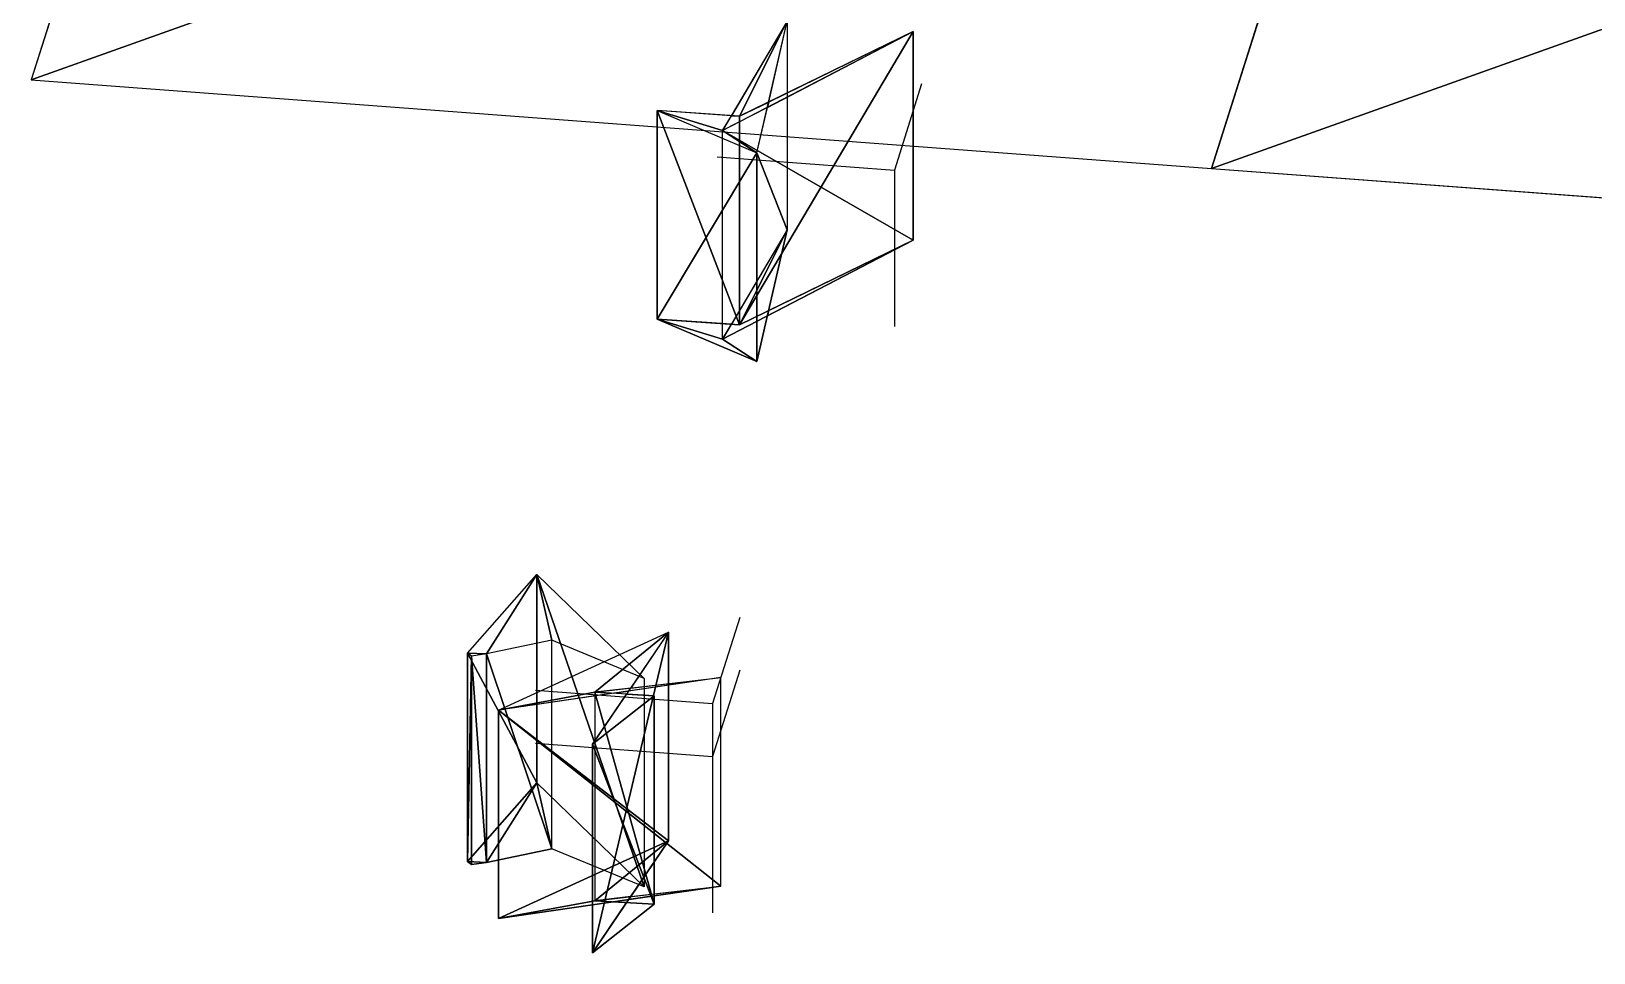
# Model space of a CAD drawing. Header units: metres. Extents: x -114 to 114, y -128 to 56.
# Drawn here: x -114.1 to 16.8, y -113.8 to -36.6 of the extents above; entities that cross this region are included whole.
import ezdxf

# ---------------------------------------------------------------- set-up
doc = ezdxf.new("R2010")
doc.units = ezdxf.units.M

msp = doc.modelspace()

# ---------------------------------------------------------------- linework, layer by layer
for p, q in [((-98.83214, 7.418091, -249.6301), (-114.07057, -40.693504, -335.9612)), ((-7.6293945e-06, 3.8146973e-06, -262.94107), (-15.238441, -48.11159, -349.2722)), ((-15.238441, -48.11159, -349.2722), (-7.6293945e-06, 3.8146973e-06, -262.94107)), ((-50.76242, -35.784622, -148.3747), (-56.175232, -44.94822, -164.81778)), ((-50.76242, -35.784622, -148.3747), (-56.175232, -44.94822, -164.81778)), ((-50.76242, -35.784622, -148.3747), (-56.175232, -44.94822, -164.81778)), ((-53.301117, -46.818024, -168.17297), (-50.76242, -35.784622, -148.3747)), ((-53.301117, -46.818024, -168.17297), (-50.76242, -35.784622, -148.3747)), ((-53.301117, -46.818024, -168.17297), (-50.76242, -35.784622, -148.3747)), ((-53.301117, -46.818024, -168.17297), (-50.76242, -35.784622, -148.3747)), ((-53.301117, -46.818024, -168.17297), (-50.76242, -35.784622, -148.3747)), ((-53.301117, -46.818024, -168.17297), (-50.76242, -35.784622, -148.3747)), ((-50.76242, -35.784622, -148.3747), (-50.76242, -53.254883, -138.63867)), ((-50.76242, -35.784622, -148.3747), (-50.76242, -53.254883, -138.63867)), ((-50.76242, -35.784622, -148.3747), (-50.76242, -53.254883, -138.63867)), ((-56.175232, -44.94822, -164.81778), (-40.209885, -36.65319, -149.93326)), ((-56.175232, -44.94822, -164.81778), (-40.209885, -36.65319, -149.93326)), ((-56.175232, -44.94822, -164.81778), (-40.209885, -36.65319, -149.93326)), ((-56.175232, -44.94822, -164.81778), (-40.209885, -36.65319, -149.93326)), ((-56.175232, -44.94822, -164.81778), (-40.209885, -36.65319, -149.93326)), ((-56.175232, -44.94822, -164.81778), (-40.209885, -36.65319, -149.93326)), ((-40.209885, -36.65319, -149.93326), (-54.757843, -43.742424, -162.65414)), ((-40.209885, -36.65319, -149.93326), (-54.757843, -43.742424, -162.65414)), ((-40.209885, -36.65319, -149.93326), (-54.757843, -43.742424, -162.65414)), ((-40.209885, -36.65319, -149.93326), (-54.757843, -43.742424, -162.65414)), ((-40.209885, -36.65319, -149.93326), (-54.757843, -43.742424, -162.65414)), ((-40.209885, -36.65319, -149.93326), (-54.757843, -43.742424, -162.65414)), ((-40.209885, -36.65319, -149.93326), (-40.209885, -54.12345, -140.19724)), ((-40.209885, -54.12345, -140.19724), (-40.209885, -36.65319, -149.93326)), ((-40.209885, -36.65319, -149.93326), (-40.209885, -54.12345, -140.19724)), ((-40.209885, -54.12345, -140.19724), (-40.209885, -36.65319, -149.93326)), ((-40.209885, -36.65319, -149.93326), (-40.209885, -54.12345, -140.19724)), ((-40.209885, -54.12345, -140.19724), (-40.209885, -36.65319, -149.93326)), ((-114.07057, -40.693504, -335.9612), (-15.238441, -48.11159, -349.2722)), ((-39.511093, -41.03969, -157.80435), (-41.79686, -48.25643, -170.75403)), ((-54.757843, -43.742424, -162.65414), (-61.649933, -43.273407, -161.81253)), ((-61.649933, -43.273407, -161.81253), (-53.301117, -46.818024, -168.17297)), ((-54.757843, -43.742424, -162.65414), (-61.649933, -43.273407, -161.81253)), ((-61.649933, -43.273407, -161.81253), (-61.649933, -60.743668, -152.0765)), ((-61.649933, -43.273407, -161.81253), (-53.301117, -46.818024, -168.17297)), ((-61.649933, -60.743668, -152.0765), (-61.649933, -43.273407, -161.81253)), ((-54.757843, -43.742424, -162.65414), (-61.649933, -43.273407, -161.81253)), ((-61.649933, -43.273407, -161.81253), (-53.301117, -46.818024, -168.17297)), ((-54.757843, -43.742424, -162.65414), (-61.649933, -43.273407, -161.81253)), ((-61.649933, -43.273407, -161.81253), (-61.649933, -60.743668, -152.0765)), ((-61.649933, -43.273407, -161.81253), (-53.301117, -46.818024, -168.17297)), ((-61.649933, -60.743668, -152.0765), (-61.649933, -43.273407, -161.81253)), ((-54.757843, -43.742424, -162.65414), (-61.649933, -43.273407, -161.81253)), ((-61.649933, -43.273407, -161.81253), (-53.301117, -46.818024, -168.17297)), ((-54.757843, -43.742424, -162.65414), (-61.649933, -43.273407, -161.81253)), ((-61.649933, -43.273407, -161.81253), (-61.649933, -60.743668, -152.0765)), ((-61.649933, -43.273407, -161.81253), (-53.301117, -46.818024, -168.17297)), ((-61.649933, -60.743668, -152.0765), (-61.649933, -43.273407, -161.81253)), ((-54.757843, -43.742424, -162.65414), (-54.757843, -61.212685, -152.91812)), ((-54.757843, -61.212685, -152.91812), (-54.757843, -43.742424, -162.65414)), ((-54.757843, -43.742424, -162.65414), (-54.757843, -61.212685, -152.91812)), ((-54.757843, -61.212685, -152.91812), (-54.757843, -43.742424, -162.65414)), ((-54.757843, -43.742424, -162.65414), (-54.757843, -61.212685, -152.91812)), ((-54.757843, -61.212685, -152.91812), (-54.757843, -43.742424, -162.65414)), ((-56.175232, -62.41848, -155.08176), (-56.175232, -44.94822, -164.81778)), ((-56.175232, -62.41848, -155.08176), (-56.175232, -44.94822, -164.81778)), ((-56.175232, -62.41848, -155.08176), (-56.175232, -44.94822, -164.81778)), ((-53.301117, -46.818024, -168.17297), (-53.301117, -64.288284, -158.43695)), ((-53.301117, -64.288284, -158.43695), (-53.301117, -46.818024, -168.17297)), ((-53.301117, -46.818024, -168.17297), (-53.301117, -64.288284, -158.43695)), ((-53.301117, -64.288284, -158.43695), (-53.301117, -46.818024, -168.17297)), ((-53.301117, -46.818024, -168.17297), (-53.301117, -64.288284, -158.43695)), ((-53.301117, -64.288284, -158.43695), (-53.301117, -46.818024, -168.17297)), ((-56.621674, -47.143715, -168.75739), (-41.79686, -48.25643, -170.75403)), ((-41.79686, -48.25643, -170.75403), (-41.79686, -61.359123, -163.45203)), ((-15.238441, -48.11159, -349.2722), (83.59369, -55.52968, -362.58316)), ((-50.76242, -53.254883, -138.63867), (-56.175232, -62.41848, -155.08176)), ((-50.76242, -53.254883, -138.63867), (-56.175232, -62.41848, -155.08176)), ((-50.76242, -53.254883, -138.63867), (-56.175232, -62.41848, -155.08176)), ((-50.76242, -53.254883, -138.63867), (-53.301117, -64.288284, -158.43695)), ((-53.301117, -64.288284, -158.43695), (-50.76242, -53.254883, -138.63867)), ((-50.76242, -53.254883, -138.63867), (-53.301117, -64.288284, -158.43695)), ((-53.301117, -64.288284, -158.43695), (-50.76242, -53.254883, -138.63867)), ((-50.76242, -53.254883, -138.63867), (-53.301117, -64.288284, -158.43695)), ((-53.301117, -64.288284, -158.43695), (-50.76242, -53.254883, -138.63867)), ((-40.209885, -54.12345, -140.19724), (-56.175232, -62.41848, -155.08176)), ((-56.175232, -62.41848, -155.08176), (-40.209885, -54.12345, -140.19724)), ((-40.209885, -54.12345, -140.19724), (-56.175232, -62.41848, -155.08176)), ((-56.175232, -62.41848, -155.08176), (-40.209885, -54.12345, -140.19724)), ((-40.209885, -54.12345, -140.19724), (-56.175232, -62.41848, -155.08176)), ((-56.175232, -62.41848, -155.08176), (-40.209885, -54.12345, -140.19724)), ((-54.757843, -61.212685, -152.91812), (-40.209885, -54.12345, -140.19724)), ((-40.209885, -54.12345, -140.19724), (-54.757843, -61.212685, -152.91812)), ((-54.757843, -61.212685, -152.91812), (-40.209885, -54.12345, -140.19724)), ((-40.209885, -54.12345, -140.19724), (-54.757843, -61.212685, -152.91812)), ((-54.757843, -61.212685, -152.91812), (-40.209885, -54.12345, -140.19724)), ((-40.209885, -54.12345, -140.19724), (-54.757843, -61.212685, -152.91812)), ((-61.649933, -60.743668, -152.0765), (-54.757843, -61.212685, -152.91812)), ((-53.301117, -64.288284, -158.43695), (-61.649933, -60.743668, -152.0765)), ((-54.757843, -61.212685, -152.91812), (-61.649933, -60.743668, -152.0765)), ((-61.649933, -60.743668, -152.0765), (-53.301117, -64.288284, -158.43695)), ((-61.649933, -60.743668, -152.0765), (-54.757843, -61.212685, -152.91812)), ((-53.301117, -64.288284, -158.43695), (-61.649933, -60.743668, -152.0765)), ((-54.757843, -61.212685, -152.91812), (-61.649933, -60.743668, -152.0765)), ((-61.649933, -60.743668, -152.0765), (-53.301117, -64.288284, -158.43695)), ((-61.649933, -60.743668, -152.0765), (-54.757843, -61.212685, -152.91812)), ((-53.301117, -64.288284, -158.43695), (-61.649933, -60.743668, -152.0765)), ((-54.757843, -61.212685, -152.91812), (-61.649933, -60.743668, -152.0765)), ((-61.649933, -60.743668, -152.0765), (-53.301117, -64.288284, -158.43695)), ((-77.55325, -88.71559, -251.39064), (-71.72911, -82.12315, -239.56122)), ((-77.55325, -88.71559, -251.39064), (-71.72911, -82.12315, -239.56122)), ((-77.55325, -88.71559, -251.39064), (-71.72911, -82.12315, -239.56122)), ((-77.55325, -88.71559, -251.39064), (-71.72911, -82.12315, -239.56122)), ((-77.55325, -88.71559, -251.39064), (-71.72911, -82.12315, -239.56122)), ((-77.55325, -88.71559, -251.39064), (-71.72911, -82.12315, -239.56122)), ((-71.72911, -82.12315, -239.56122), (-62.73732, -90.83453, -255.19286)), ((-71.72911, -82.12315, -239.56122), (-71.72911, -99.593414, -229.8252)), ((-71.72911, -82.12315, -239.56122), (-62.73732, -90.83453, -255.19286)), ((-71.72911, -99.593414, -229.8252), (-71.72911, -82.12315, -239.56122)), ((-71.72911, -82.12315, -239.56122), (-62.73732, -90.83453, -255.19286)), ((-71.72911, -82.12315, -239.56122), (-71.72911, -99.593414, -229.8252)), ((-71.72911, -82.12315, -239.56122), (-62.73732, -90.83453, -255.19286)), ((-71.72911, -99.593414, -229.8252), (-71.72911, -82.12315, -239.56122)), ((-71.72911, -82.12315, -239.56122), (-62.73732, -90.83453, -255.19286)), ((-71.72911, -82.12315, -239.56122), (-71.72911, -99.593414, -229.8252)), ((-71.72911, -82.12315, -239.56122), (-62.73732, -90.83453, -255.19286)), ((-71.72911, -99.593414, -229.8252), (-71.72911, -82.12315, -239.56122)), ((-54.749527, -85.73375, -246.04004), (-57.035294, -92.950485, -258.98972)), ((-70.47182, -87.64873, -249.47629), (-75.954865, -88.782684, -251.51105)), ((-70.47182, -87.64873, -249.47629), (-75.954865, -88.782684, -251.51105)), ((-70.47182, -87.64873, -249.47629), (-75.954865, -88.782684, -251.51105)), ((-70.47182, -87.64873, -249.47629), (-75.954865, -88.782684, -251.51105)), ((-70.47182, -87.64873, -249.47629), (-75.954865, -88.782684, -251.51105)), ((-70.47182, -87.64873, -249.47629), (-75.954865, -88.782684, -251.51105)), ((-74.94321, -93.4927, -249.5495), (-60.70636, -86.969284, -237.84393)), ((-74.94321, -93.4927, -249.5495), (-60.70636, -86.969284, -237.84393)), ((-74.94321, -93.4927, -249.5495), (-60.70636, -86.969284, -237.84393)), ((-74.94321, -93.4927, -249.5495), (-60.70636, -86.969284, -237.84393)), ((-74.94321, -93.4927, -249.5495), (-60.70636, -86.969284, -237.84393)), ((-74.94321, -93.4927, -249.5495), (-60.70636, -86.969284, -237.84393)), ((-62.73732, -90.83453, -255.19286), (-70.47182, -87.64873, -249.47629)), ((-70.47182, -105.11899, -239.74026), (-70.47182, -87.64873, -249.47629)), ((-62.73732, -90.83453, -255.19286), (-70.47182, -87.64873, -249.47629)), ((-70.47182, -105.11899, -239.74026), (-70.47182, -87.64873, -249.47629)), ((-62.73732, -90.83453, -255.19286), (-70.47182, -87.64873, -249.47629)), ((-70.47182, -105.11899, -239.74026), (-70.47182, -87.64873, -249.47629)), ((-60.70636, -86.969284, -237.84393), (-67.06741, -96.35592, -254.68724)), ((-60.70636, -86.969284, -237.84393), (-67.06741, -96.35592, -254.68724)), ((-60.70636, -86.969284, -237.84393), (-67.06741, -96.35592, -254.68724)), ((-60.70636, -86.969284, -237.84393), (-67.06741, -96.35592, -254.68724)), ((-60.70636, -86.969284, -237.84393), (-67.06741, -96.35592, -254.68724)), ((-60.70636, -86.969284, -237.84393), (-67.06741, -96.35592, -254.68724)), ((-60.70636, -86.969284, -237.84393), (-60.70636, -104.439545, -228.10791)), ((-60.70636, -104.439545, -228.10791), (-60.70636, -86.969284, -237.84393)), ((-60.70636, -86.969284, -237.84393), (-60.70636, -104.439545, -228.10791)), ((-60.70636, -104.439545, -228.10791), (-60.70636, -86.969284, -237.84393)), ((-60.70636, -86.969284, -237.84393), (-60.70636, -104.439545, -228.10791)), ((-60.70636, -104.439545, -228.10791), (-60.70636, -86.969284, -237.84393)), ((-77.21025, -88.97243, -251.8515), (-77.55325, -88.71559, -251.39064)), ((-77.21025, -88.97243, -251.8515), (-77.55325, -88.71559, -251.39064)), ((-77.55325, -88.71559, -251.39064), (-77.55325, -106.18585, -241.65462)), ((-77.55325, -106.18585, -241.65462), (-77.55325, -88.71559, -251.39064)), ((-77.21025, -88.97243, -251.8515), (-77.55325, -88.71559, -251.39064)), ((-77.21025, -88.97243, -251.8515), (-77.55325, -88.71559, -251.39064)), ((-77.55325, -88.71559, -251.39064), (-77.55325, -106.18585, -241.65462)), ((-77.55325, -106.18585, -241.65462), (-77.55325, -88.71559, -251.39064)), ((-77.21025, -88.97243, -251.8515), (-77.55325, -88.71559, -251.39064)), ((-77.21025, -88.97243, -251.8515), (-77.55325, -88.71559, -251.39064)), ((-77.55325, -88.71559, -251.39064), (-77.55325, -106.18585, -241.65462)), ((-77.55325, -106.18585, -241.65462), (-77.55325, -88.71559, -251.39064)), ((-75.954865, -88.782684, -251.51105), (-77.21025, -88.97243, -251.8515)), ((-75.954865, -88.782684, -251.51105), (-77.21025, -88.97243, -251.8515)), ((-75.954865, -88.782684, -251.51105), (-77.21025, -88.97243, -251.8515)), ((-75.954865, -88.782684, -251.51105), (-77.21025, -88.97243, -251.8515)), ((-75.954865, -88.782684, -251.51105), (-77.21025, -88.97243, -251.8515)), ((-75.954865, -88.782684, -251.51105), (-77.21025, -88.97243, -251.8515)), ((-75.954865, -88.782684, -251.51105), (-75.954865, -106.252945, -241.77502)), ((-75.954865, -106.252945, -241.77502), (-75.954865, -88.782684, -251.51105)), ((-75.954865, -88.782684, -251.51105), (-75.954865, -106.252945, -241.77502)), ((-75.954865, -106.252945, -241.77502), (-75.954865, -88.782684, -251.51105)), ((-75.954865, -88.782684, -251.51105), (-75.954865, -106.252945, -241.77502)), ((-75.954865, -106.252945, -241.77502), (-75.954865, -88.782684, -251.51105)), ((-77.21025, -88.97243, -251.8515), (-77.21025, -106.44269, -242.11548)), ((-77.21025, -106.44269, -242.11548), (-77.21025, -88.97243, -251.8515)), ((-77.21025, -88.97243, -251.8515), (-77.21025, -106.44269, -242.11548)), ((-77.21025, -106.44269, -242.11548), (-77.21025, -88.97243, -251.8515)), ((-77.21025, -88.97243, -251.8515), (-77.21025, -106.44269, -242.11548)), ((-77.21025, -106.44269, -242.11548), (-77.21025, -88.97243, -251.8515)), ((-54.749527, -90.161705, -243.57239), (-57.035294, -97.37844, -256.52203)), ((-56.33339, -90.76996, -244.66383), (-74.94321, -93.4927, -249.5495)), ((-56.33339, -90.76996, -244.66383), (-74.94321, -93.4927, -249.5495)), ((-56.33339, -90.76996, -244.66383), (-74.94321, -93.4927, -249.5495)), ((-56.33339, -90.76996, -244.66383), (-74.94321, -93.4927, -249.5495)), ((-56.33339, -90.76996, -244.66383), (-74.94321, -93.4927, -249.5495)), ((-56.33339, -90.76996, -244.66383), (-74.94321, -93.4927, -249.5495)), ((-66.88939, -91.99744, -246.8664), (-56.33339, -90.76996, -244.66383)), ((-66.88939, -91.99744, -246.8664), (-56.33339, -90.76996, -244.66383)), ((-66.88939, -91.99744, -246.8664), (-56.33339, -90.76996, -244.66383)), ((-62.73732, -90.83453, -255.19286), (-62.73732, -108.304794, -245.45683)), ((-62.73732, -90.83453, -255.19286), (-62.73732, -108.304794, -245.45683)), ((-62.73732, -90.83453, -255.19286), (-62.73732, -108.304794, -245.45683)), ((-56.33339, -108.24022, -234.92781), (-56.33339, -90.76996, -244.66383)), ((-56.33339, -108.24022, -234.92781), (-56.33339, -90.76996, -244.66383)), ((-56.33339, -108.24022, -234.92781), (-56.33339, -90.76996, -244.66383)), ((-71.86011, -91.837776, -256.99307), (-57.035294, -92.950485, -258.98972)), ((-67.06741, -96.35592, -254.68724), (-61.90509, -92.29028, -247.39188)), ((-67.06741, -96.35592, -254.68724), (-61.90509, -92.29028, -247.39188)), ((-67.06741, -96.35592, -254.68724), (-61.90509, -92.29028, -247.39188)), ((-67.06741, -96.35592, -254.68724), (-61.90509, -92.29028, -247.39188)), ((-67.06741, -96.35592, -254.68724), (-61.90509, -92.29028, -247.39188)), ((-67.06741, -96.35592, -254.68724), (-61.90509, -92.29028, -247.39188)), ((-61.90509, -92.29028, -247.39188), (-66.88939, -91.99744, -246.8664)), ((-61.90509, -92.29028, -247.39188), (-66.88939, -91.99744, -246.8664)), ((-66.88939, -91.99744, -246.8664), (-66.88939, -109.4677, -237.13039)), ((-61.90509, -92.29028, -247.39188), (-66.88939, -91.99744, -246.8664)), ((-61.90509, -92.29028, -247.39188), (-66.88939, -91.99744, -246.8664)), ((-66.88939, -91.99744, -246.8664), (-66.88939, -109.4677, -237.13039)), ((-61.90509, -92.29028, -247.39188), (-66.88939, -91.99744, -246.8664)), ((-61.90509, -92.29028, -247.39188), (-66.88939, -91.99744, -246.8664)), ((-66.88939, -91.99744, -246.8664), (-66.88939, -109.4677, -237.13039)), ((-61.90509, -92.29028, -247.39188), (-61.90509, -109.760544, -237.65587)), ((-61.90509, -109.760544, -237.65587), (-61.90509, -92.29028, -247.39188)), ((-61.90509, -92.29028, -247.39188), (-61.90509, -109.760544, -237.65587)), ((-61.90509, -109.760544, -237.65587), (-61.90509, -92.29028, -247.39188)), ((-61.90509, -92.29028, -247.39188), (-61.90509, -109.760544, -237.65587)), ((-61.90509, -109.760544, -237.65587), (-61.90509, -92.29028, -247.39188)), ((-74.94321, -93.4927, -249.5495), (-74.94321, -110.96296, -239.81348)), ((-74.94321, -110.96296, -239.81348), (-74.94321, -93.4927, -249.5495)), ((-74.94321, -93.4927, -249.5495), (-74.94321, -110.96296, -239.81348)), ((-74.94321, -110.96296, -239.81348), (-74.94321, -93.4927, -249.5495)), ((-74.94321, -93.4927, -249.5495), (-74.94321, -110.96296, -239.81348)), ((-74.94321, -110.96296, -239.81348), (-74.94321, -93.4927, -249.5495)), ((-57.035294, -92.950485, -258.98972), (-57.035294, -106.05318, -251.6877)), ((-71.86011, -96.26573, -254.5254), (-57.035294, -97.37844, -256.52203)), ((-67.06741, -96.35592, -254.68724), (-67.06741, -113.82618, -244.95122)), ((-67.06741, -113.82618, -244.95122), (-67.06741, -96.35592, -254.68724)), ((-67.06741, -96.35592, -254.68724), (-67.06741, -113.82618, -244.95122)), ((-67.06741, -113.82618, -244.95122), (-67.06741, -96.35592, -254.68724)), ((-67.06741, -96.35592, -254.68724), (-67.06741, -113.82618, -244.95122)), ((-67.06741, -113.82618, -244.95122), (-67.06741, -96.35592, -254.68724)), ((-57.035294, -97.37844, -256.52203), (-57.035294, -110.48114, -249.22003)), ((-71.72911, -99.593414, -229.8252), (-77.55325, -106.18585, -241.65462)), ((-77.55325, -106.18585, -241.65462), (-71.72911, -99.593414, -229.8252)), ((-71.72911, -99.593414, -229.8252), (-77.55325, -106.18585, -241.65462)), ((-77.55325, -106.18585, -241.65462), (-71.72911, -99.593414, -229.8252)), ((-71.72911, -99.593414, -229.8252), (-77.55325, -106.18585, -241.65462)), ((-77.55325, -106.18585, -241.65462), (-71.72911, -99.593414, -229.8252)), ((-62.73732, -108.304794, -245.45683), (-71.72911, -99.593414, -229.8252)), ((-71.72911, -99.593414, -229.8252), (-62.73732, -108.304794, -245.45683)), ((-62.73732, -108.304794, -245.45683), (-71.72911, -99.593414, -229.8252)), ((-71.72911, -99.593414, -229.8252), (-62.73732, -108.304794, -245.45683)), ((-62.73732, -108.304794, -245.45683), (-71.72911, -99.593414, -229.8252)), ((-71.72911, -99.593414, -229.8252), (-62.73732, -108.304794, -245.45683)), ((-60.70636, -104.439545, -228.10791), (-74.94321, -110.96296, -239.81348)), ((-74.94321, -110.96296, -239.81348), (-60.70636, -104.439545, -228.10791)), ((-60.70636, -104.439545, -228.10791), (-74.94321, -110.96296, -239.81348)), ((-74.94321, -110.96296, -239.81348), (-60.70636, -104.439545, -228.10791)), ((-60.70636, -104.439545, -228.10791), (-74.94321, -110.96296, -239.81348)), ((-74.94321, -110.96296, -239.81348), (-60.70636, -104.439545, -228.10791)), ((-67.06741, -113.82618, -244.95122), (-60.70636, -104.439545, -228.10791)), ((-60.70636, -104.439545, -228.10791), (-67.06741, -113.82618, -244.95122)), ((-67.06741, -113.82618, -244.95122), (-60.70636, -104.439545, -228.10791)), ((-60.70636, -104.439545, -228.10791), (-67.06741, -113.82618, -244.95122)), ((-67.06741, -113.82618, -244.95122), (-60.70636, -104.439545, -228.10791)), ((-60.70636, -104.439545, -228.10791), (-67.06741, -113.82618, -244.95122)), ((-75.954865, -106.252945, -241.77502), (-70.47182, -105.11899, -239.74026)), ((-70.47182, -105.11899, -239.74026), (-75.954865, -106.252945, -241.77502)), ((-75.954865, -106.252945, -241.77502), (-70.47182, -105.11899, -239.74026)), ((-70.47182, -105.11899, -239.74026), (-75.954865, -106.252945, -241.77502)), ((-75.954865, -106.252945, -241.77502), (-70.47182, -105.11899, -239.74026)), ((-70.47182, -105.11899, -239.74026), (-75.954865, -106.252945, -241.77502)), ((-62.73732, -108.304794, -245.45683), (-70.47182, -105.11899, -239.74026)), ((-62.73732, -108.304794, -245.45683), (-70.47182, -105.11899, -239.74026)), ((-62.73732, -108.304794, -245.45683), (-70.47182, -105.11899, -239.74026)), ((-77.55325, -106.18585, -241.65462), (-77.21025, -106.44269, -242.11548)), ((-77.21025, -106.44269, -242.11548), (-77.55325, -106.18585, -241.65462)), ((-77.55325, -106.18585, -241.65462), (-77.21025, -106.44269, -242.11548)), ((-77.21025, -106.44269, -242.11548), (-77.55325, -106.18585, -241.65462)), ((-77.55325, -106.18585, -241.65462), (-77.21025, -106.44269, -242.11548)), ((-77.21025, -106.44269, -242.11548), (-77.55325, -106.18585, -241.65462)), ((-77.21025, -106.44269, -242.11548), (-75.954865, -106.252945, -241.77502)), ((-75.954865, -106.252945, -241.77502), (-77.21025, -106.44269, -242.11548)), ((-77.21025, -106.44269, -242.11548), (-75.954865, -106.252945, -241.77502)), ((-75.954865, -106.252945, -241.77502), (-77.21025, -106.44269, -242.11548)), ((-77.21025, -106.44269, -242.11548), (-75.954865, -106.252945, -241.77502)), ((-75.954865, -106.252945, -241.77502), (-77.21025, -106.44269, -242.11548)), ((-74.94321, -110.96296, -239.81348), (-56.33339, -108.24022, -234.92781)), ((-56.33339, -108.24022, -234.92781), (-74.94321, -110.96296, -239.81348)), ((-74.94321, -110.96296, -239.81348), (-56.33339, -108.24022, -234.92781)), ((-56.33339, -108.24022, -234.92781), (-74.94321, -110.96296, -239.81348)), ((-74.94321, -110.96296, -239.81348), (-56.33339, -108.24022, -234.92781)), ((-56.33339, -108.24022, -234.92781), (-74.94321, -110.96296, -239.81348)), ((-66.88939, -109.4677, -237.13039), (-56.33339, -108.24022, -234.92781)), ((-66.88939, -109.4677, -237.13039), (-56.33339, -108.24022, -234.92781)), ((-66.88939, -109.4677, -237.13039), (-56.33339, -108.24022, -234.92781)), ((-61.90509, -109.760544, -237.65587), (-67.06741, -113.82618, -244.95122)), ((-67.06741, -113.82618, -244.95122), (-61.90509, -109.760544, -237.65587)), ((-61.90509, -109.760544, -237.65587), (-67.06741, -113.82618, -244.95122)), ((-67.06741, -113.82618, -244.95122), (-61.90509, -109.760544, -237.65587)), ((-61.90509, -109.760544, -237.65587), (-67.06741, -113.82618, -244.95122)), ((-67.06741, -113.82618, -244.95122), (-61.90509, -109.760544, -237.65587)), ((-66.88939, -109.4677, -237.13039), (-61.90509, -109.760544, -237.65587)), ((-61.90509, -109.760544, -237.65587), (-66.88939, -109.4677, -237.13039)), ((-66.88939, -109.4677, -237.13039), (-61.90509, -109.760544, -237.65587)), ((-61.90509, -109.760544, -237.65587), (-66.88939, -109.4677, -237.13039)), ((-66.88939, -109.4677, -237.13039), (-61.90509, -109.760544, -237.65587)), ((-61.90509, -109.760544, -237.65587), (-66.88939, -109.4677, -237.13039))]:
    msp.add_line(p, q)
for points in [[(-114.07057, -40.693504, -335.9612), (-7.6293945e-06, 3.8146973e-06, -262.94107), (-98.83214, 7.418091, -249.6301), (-98.83204, 7.418191, -249.62999)], [(-114.07057, -40.693504, -335.9612), (-15.238441, -48.11159, -349.2722), (-7.6293945e-06, 3.8146973e-06, -262.94107), (9.23706e-05, 0.000103814695, -262.94098)], [(-15.238441, -48.11159, -349.2722), (98.83212, -7.418083, -276.252), (-7.6293945e-06, 3.8146973e-06, -262.94107), (9.23706e-05, 0.000103814695, -262.94098)], [(-15.238441, -48.11159, -349.2722), (83.59369, -55.52968, -362.58316), (98.83212, -7.418083, -276.252), (98.83222, -7.417983, -276.25192)], [(-50.76242, -35.784622, -148.3747), (-55.435745, -43.696297, -162.57135), (-54.757843, -43.742424, -162.65414), (-54.757744, -43.742325, -162.65404)], [(-50.76242, -35.784622, -148.3747), (-55.435745, -43.696297, -162.57135), (-54.757843, -43.742424, -162.65414), (-54.757744, -43.742325, -162.65404)], [(-50.76242, -35.784622, -148.3747), (-55.435745, -43.696297, -162.57135), (-54.757843, -43.742424, -162.65414), (-54.757744, -43.742325, -162.65404)], [(-50.76242, -35.784622, -148.3747), (-54.757843, -43.742424, -162.65414), (-52.3201, -42.554512, -160.52255), (-52.32, -42.554413, -160.52245)], [(-50.76242, -35.784622, -148.3747), (-54.757843, -43.742424, -162.65414), (-52.3201, -42.554512, -160.52255), (-52.32, -42.554413, -160.52245)], [(-50.76242, -35.784622, -148.3747), (-54.757843, -43.742424, -162.65414), (-52.3201, -42.554512, -160.52255), (-52.32, -42.554413, -160.52245)], [(-53.301117, -46.818024, -168.17297), (-50.76242, -35.784622, -148.3747), (-50.76242, -53.254883, -138.63867), (-50.76232, -53.254784, -138.63857)], [(-53.301117, -46.818024, -168.17297), (-50.76242, -35.784622, -148.3747), (-50.76242, -53.254883, -138.63867), (-50.76232, -53.254784, -138.63857)], [(-53.301117, -46.818024, -168.17297), (-50.76242, -35.784622, -148.3747), (-50.76242, -53.254883, -138.63867), (-50.76232, -53.254784, -138.63857)], [(-56.175232, -44.94822, -164.81778), (-40.209885, -36.65319, -149.93326), (-40.209885, -54.12345, -140.19724), (-40.209785, -54.123352, -140.19713)], [(-56.175232, -44.94822, -164.81778), (-40.209885, -36.65319, -149.93326), (-40.209885, -54.12345, -140.19724), (-40.209785, -54.123352, -140.19713)], [(-56.175232, -44.94822, -164.81778), (-40.209885, -36.65319, -149.93326), (-40.209885, -54.12345, -140.19724), (-40.209785, -54.123352, -140.19713)], [(-40.209885, -36.65319, -149.93326), (-54.757843, -43.742424, -162.65414), (-54.757843, -61.212685, -152.91812), (-54.757744, -61.212585, -152.91801)], [(-40.209885, -36.65319, -149.93326), (-54.757843, -61.212685, -152.91812), (-40.209885, -54.12345, -140.19724), (-40.209785, -54.123352, -140.19713)], [(-40.209885, -36.65319, -149.93326), (-54.757843, -43.742424, -162.65414), (-54.757843, -61.212685, -152.91812), (-54.757744, -61.212585, -152.91801)], [(-40.209885, -36.65319, -149.93326), (-54.757843, -61.212685, -152.91812), (-40.209885, -54.12345, -140.19724), (-40.209785, -54.123352, -140.19713)], [(-40.209885, -36.65319, -149.93326), (-54.757843, -43.742424, -162.65414), (-54.757843, -61.212685, -152.91812), (-54.757744, -61.212585, -152.91801)], [(-40.209885, -36.65319, -149.93326), (-54.757843, -61.212685, -152.91812), (-40.209885, -54.12345, -140.19724), (-40.209785, -54.123352, -140.19713)], [(-40.209885, -36.65319, -149.93326), (-52.3201, -42.554512, -160.52255), (-52.42224, -42.99829, -161.31885), (-52.422142, -42.99819, -161.31874)], [(-40.209885, -36.65319, -149.93326), (-52.3201, -42.554512, -160.52255), (-52.42224, -42.99829, -161.31885), (-52.422142, -42.99819, -161.31874)], [(-40.209885, -36.65319, -149.93326), (-52.3201, -42.554512, -160.52255), (-52.42224, -42.99829, -161.31885), (-52.422142, -42.99819, -161.31874)], [(-56.175232, -44.94822, -164.81778), (-53.301117, -46.818024, -168.17297), (-52.42224, -42.99829, -161.31885), (-52.422142, -42.99819, -161.31874)], [(-56.175232, -44.94822, -164.81778), (-53.301117, -46.818024, -168.17297), (-52.42224, -42.99829, -161.31885), (-52.422142, -42.99819, -161.31874)], [(-56.175232, -44.94822, -164.81778), (-53.301117, -46.818024, -168.17297), (-52.42224, -42.99829, -161.31885), (-52.422142, -42.99819, -161.31874)], [(-56.175232, -44.94822, -164.81778), (-55.435745, -43.696297, -162.57135), (-61.649933, -43.273407, -161.81253), (-61.649834, -43.273308, -161.81242)], [(-54.757843, -61.212685, -152.91812), (-54.757843, -43.742424, -162.65414), (-61.649933, -43.273407, -161.81253), (-61.649834, -43.273308, -161.81242)], [(-53.301117, -46.818024, -168.17297), (-61.649933, -60.743668, -152.0765), (-61.649933, -43.273407, -161.81253), (-61.649834, -43.273308, -161.81242)], [(-56.175232, -44.94822, -164.81778), (-55.435745, -43.696297, -162.57135), (-61.649933, -43.273407, -161.81253), (-61.649834, -43.273308, -161.81242)], [(-54.757843, -61.212685, -152.91812), (-54.757843, -43.742424, -162.65414), (-61.649933, -43.273407, -161.81253), (-61.649834, -43.273308, -161.81242)], [(-53.301117, -46.818024, -168.17297), (-61.649933, -60.743668, -152.0765), (-61.649933, -43.273407, -161.81253), (-61.649834, -43.273308, -161.81242)], [(-56.175232, -44.94822, -164.81778), (-55.435745, -43.696297, -162.57135), (-61.649933, -43.273407, -161.81253), (-61.649834, -43.273308, -161.81242)], [(-54.757843, -61.212685, -152.91812), (-54.757843, -43.742424, -162.65414), (-61.649933, -43.273407, -161.81253), (-61.649834, -43.273308, -161.81242)], [(-53.301117, -46.818024, -168.17297), (-61.649933, -60.743668, -152.0765), (-61.649933, -43.273407, -161.81253), (-61.649834, -43.273308, -161.81242)], [(-56.175232, -44.94822, -164.81778), (-61.649933, -43.273407, -161.81253), (-53.301117, -46.818024, -168.17297), (-53.301018, -46.817924, -168.17287)], [(-54.757843, -61.212685, -152.91812), (-61.649933, -43.273407, -161.81253), (-61.649933, -60.743668, -152.0765), (-61.649834, -60.74357, -152.0764)], [(-56.175232, -44.94822, -164.81778), (-61.649933, -43.273407, -161.81253), (-53.301117, -46.818024, -168.17297), (-53.301018, -46.817924, -168.17287)], [(-54.757843, -61.212685, -152.91812), (-61.649933, -43.273407, -161.81253), (-61.649933, -60.743668, -152.0765), (-61.649834, -60.74357, -152.0764)], [(-56.175232, -44.94822, -164.81778), (-61.649933, -43.273407, -161.81253), (-53.301117, -46.818024, -168.17297), (-53.301018, -46.817924, -168.17287)], [(-54.757843, -61.212685, -152.91812), (-61.649933, -43.273407, -161.81253), (-61.649933, -60.743668, -152.0765), (-61.649834, -60.74357, -152.0764)], [(-56.175232, -44.94822, -164.81778), (-40.209885, -54.12345, -140.19724), (-56.175232, -62.41848, -155.08176), (-56.175133, -62.41838, -155.08165)], [(-56.175232, -44.94822, -164.81778), (-40.209885, -54.12345, -140.19724), (-56.175232, -62.41848, -155.08176), (-56.175133, -62.41838, -155.08165)], [(-56.175232, -44.94822, -164.81778), (-40.209885, -54.12345, -140.19724), (-56.175232, -62.41848, -155.08176), (-56.175133, -62.41838, -155.08165)], [(-53.301117, -46.818024, -168.17297), (-53.301117, -64.288284, -158.43695), (-61.649933, -60.743668, -152.0765), (-61.649834, -60.74357, -152.0764)], [(-53.301117, -46.818024, -168.17297), (-53.301117, -64.288284, -158.43695), (-61.649933, -60.743668, -152.0765), (-61.649834, -60.74357, -152.0764)], [(-53.301117, -46.818024, -168.17297), (-53.301117, -64.288284, -158.43695), (-61.649933, -60.743668, -152.0765), (-61.649834, -60.74357, -152.0764)], [(-53.301117, -46.818024, -168.17297), (-50.76242, -53.254883, -138.63867), (-53.301117, -64.288284, -158.43695), (-53.301018, -64.288185, -158.43684)], [(-53.301117, -46.818024, -168.17297), (-50.76242, -53.254883, -138.63867), (-53.301117, -64.288284, -158.43695), (-53.301018, -64.288185, -158.43684)], [(-53.301117, -46.818024, -168.17297), (-50.76242, -53.254883, -138.63867), (-53.301117, -64.288284, -158.43695), (-53.301018, -64.288185, -158.43684)], [(-50.76242, -53.254883, -138.63867), (-55.435745, -61.166557, -152.83533), (-54.757843, -61.212685, -152.91812), (-54.757744, -61.212585, -152.91801)], [(-50.76242, -53.254883, -138.63867), (-55.435745, -61.166557, -152.83533), (-54.757843, -61.212685, -152.91812), (-54.757744, -61.212585, -152.91801)], [(-50.76242, -53.254883, -138.63867), (-55.435745, -61.166557, -152.83533), (-54.757843, -61.212685, -152.91812), (-54.757744, -61.212585, -152.91801)], [(-50.76242, -53.254883, -138.63867), (-54.757843, -61.212685, -152.91812), (-52.3201, -60.024773, -150.78653), (-52.32, -60.024673, -150.78642)], [(-50.76242, -53.254883, -138.63867), (-54.757843, -61.212685, -152.91812), (-52.3201, -60.024773, -150.78653), (-52.32, -60.024673, -150.78642)], [(-50.76242, -53.254883, -138.63867), (-54.757843, -61.212685, -152.91812), (-52.3201, -60.024773, -150.78653), (-52.32, -60.024673, -150.78642)], [(-40.209885, -54.12345, -140.19724), (-52.3201, -60.024773, -150.78653), (-52.42224, -60.46855, -151.58282), (-52.422142, -60.468452, -151.58272)], [(-40.209885, -54.12345, -140.19724), (-52.3201, -60.024773, -150.78653), (-52.42224, -60.46855, -151.58282), (-52.422142, -60.468452, -151.58272)], [(-40.209885, -54.12345, -140.19724), (-52.3201, -60.024773, -150.78653), (-52.42224, -60.46855, -151.58282), (-52.422142, -60.468452, -151.58272)], [(-56.175232, -62.41848, -155.08176), (-55.435745, -61.166557, -152.83533), (-61.649933, -60.743668, -152.0765), (-61.649834, -60.74357, -152.0764)], [(-56.175232, -62.41848, -155.08176), (-55.435745, -61.166557, -152.83533), (-61.649933, -60.743668, -152.0765), (-61.649834, -60.74357, -152.0764)], [(-56.175232, -62.41848, -155.08176), (-55.435745, -61.166557, -152.83533), (-61.649933, -60.743668, -152.0765), (-61.649834, -60.74357, -152.0764)], [(-56.175232, -62.41848, -155.08176), (-61.649933, -60.743668, -152.0765), (-53.301117, -64.288284, -158.43695), (-53.301018, -64.288185, -158.43684)], [(-56.175232, -62.41848, -155.08176), (-61.649933, -60.743668, -152.0765), (-53.301117, -64.288284, -158.43695), (-53.301018, -64.288185, -158.43684)], [(-56.175232, -62.41848, -155.08176), (-61.649933, -60.743668, -152.0765), (-53.301117, -64.288284, -158.43695), (-53.301018, -64.288185, -158.43684)], [(-56.175232, -62.41848, -155.08176), (-53.301117, -64.288284, -158.43695), (-52.42224, -60.46855, -151.58282), (-52.422142, -60.468452, -151.58272)], [(-56.175232, -62.41848, -155.08176), (-53.301117, -64.288284, -158.43695), (-52.42224, -60.46855, -151.58282), (-52.422142, -60.468452, -151.58272)], [(-56.175232, -62.41848, -155.08176), (-53.301117, -64.288284, -158.43695), (-52.42224, -60.46855, -151.58282), (-52.422142, -60.468452, -151.58272)], [(-71.72911, -82.12315, -239.56122), (-75.954865, -88.782684, -251.51105), (-77.55325, -88.71559, -251.39064), (-77.553154, -88.71549, -251.39053)], [(-77.55325, -88.71559, -251.39064), (-71.72911, -82.12315, -239.56122), (-71.72911, -99.593414, -229.8252), (-71.72901, -99.593315, -229.82509)], [(-71.72911, -82.12315, -239.56122), (-75.954865, -88.782684, -251.51105), (-77.55325, -88.71559, -251.39064), (-77.553154, -88.71549, -251.39053)], [(-77.55325, -88.71559, -251.39064), (-71.72911, -82.12315, -239.56122), (-71.72911, -99.593414, -229.8252), (-71.72901, -99.593315, -229.82509)], [(-71.72911, -82.12315, -239.56122), (-75.954865, -88.782684, -251.51105), (-77.55325, -88.71559, -251.39064), (-77.553154, -88.71549, -251.39053)], [(-77.55325, -88.71559, -251.39064), (-71.72911, -82.12315, -239.56122), (-71.72911, -99.593414, -229.8252), (-71.72901, -99.593315, -229.82509)], [(-75.954865, -88.782684, -251.51105), (-71.72911, -82.12315, -239.56122), (-70.47182, -87.64873, -249.47629), (-70.47172, -87.64863, -249.47618)], [(-75.954865, -88.782684, -251.51105), (-71.72911, -82.12315, -239.56122), (-70.47182, -87.64873, -249.47629), (-70.47172, -87.64863, -249.47618)], [(-75.954865, -88.782684, -251.51105), (-71.72911, -82.12315, -239.56122), (-70.47182, -87.64873, -249.47629), (-70.47172, -87.64863, -249.47618)], [(-62.73732, -90.83453, -255.19286), (-70.47182, -87.64873, -249.47629), (-71.72911, -82.12315, -239.56122), (-71.72901, -82.123055, -239.56111)], [(-62.73732, -90.83453, -255.19286), (-70.47182, -87.64873, -249.47629), (-71.72911, -82.12315, -239.56122), (-71.72901, -82.123055, -239.56111)], [(-62.73732, -90.83453, -255.19286), (-70.47182, -87.64873, -249.47629), (-71.72911, -82.12315, -239.56122), (-71.72901, -82.123055, -239.56111)], [(-71.72911, -82.12315, -239.56122), (-62.73732, -90.83453, -255.19286), (-62.73732, -108.304794, -245.45683), (-62.73722, -108.304695, -245.45673)], [(-71.72911, -82.12315, -239.56122), (-62.73732, -108.304794, -245.45683), (-71.72911, -99.593414, -229.8252), (-71.72901, -99.593315, -229.82509)], [(-71.72911, -82.12315, -239.56122), (-62.73732, -90.83453, -255.19286), (-62.73732, -108.304794, -245.45683), (-62.73722, -108.304695, -245.45673)], [(-71.72911, -82.12315, -239.56122), (-62.73732, -108.304794, -245.45683), (-71.72911, -99.593414, -229.8252), (-71.72901, -99.593315, -229.82509)], [(-71.72911, -82.12315, -239.56122), (-62.73732, -90.83453, -255.19286), (-62.73732, -108.304794, -245.45683), (-62.73722, -108.304695, -245.45673)], [(-71.72911, -82.12315, -239.56122), (-62.73732, -108.304794, -245.45683), (-71.72911, -99.593414, -229.8252), (-71.72901, -99.593315, -229.82509)], [(-70.47182, -105.11899, -239.74026), (-70.47182, -87.64873, -249.47629), (-75.954865, -88.782684, -251.51105), (-75.954765, -88.782585, -251.51094)], [(-70.47182, -105.11899, -239.74026), (-70.47182, -87.64873, -249.47629), (-75.954865, -88.782684, -251.51105), (-75.954765, -88.782585, -251.51094)], [(-70.47182, -105.11899, -239.74026), (-70.47182, -87.64873, -249.47629), (-75.954865, -88.782684, -251.51105), (-75.954765, -88.782585, -251.51094)], [(-66.88939, -91.99744, -246.8664), (-74.94321, -93.4927, -249.5495), (-60.70636, -86.969284, -237.84393), (-60.70626, -86.969185, -237.84383)], [(-66.88939, -91.99744, -246.8664), (-74.94321, -93.4927, -249.5495), (-60.70636, -86.969284, -237.84393), (-60.70626, -86.969185, -237.84383)], [(-66.88939, -91.99744, -246.8664), (-74.94321, -93.4927, -249.5495), (-60.70636, -86.969284, -237.84393), (-60.70626, -86.969185, -237.84383)], [(-74.94321, -93.4927, -249.5495), (-60.70636, -86.969284, -237.84393), (-60.70636, -104.439545, -228.10791), (-60.70626, -104.439445, -228.1078)], [(-74.94321, -93.4927, -249.5495), (-60.70636, -86.969284, -237.84393), (-60.70636, -104.439545, -228.10791), (-60.70626, -104.439445, -228.1078)], [(-74.94321, -93.4927, -249.5495), (-60.70636, -86.969284, -237.84393), (-60.70636, -104.439545, -228.10791), (-60.70626, -104.439445, -228.1078)], [(-60.70636, -86.969284, -237.84393), (-67.06741, -96.35592, -254.68724), (-67.06741, -113.82618, -244.95122), (-67.067314, -113.82608, -244.95111)], [(-60.70636, -86.969284, -237.84393), (-67.06741, -113.82618, -244.95122), (-60.70636, -104.439545, -228.10791), (-60.70626, -104.439445, -228.1078)], [(-60.70636, -86.969284, -237.84393), (-67.06741, -96.35592, -254.68724), (-67.06741, -113.82618, -244.95122), (-67.067314, -113.82608, -244.95111)], [(-60.70636, -86.969284, -237.84393), (-67.06741, -113.82618, -244.95122), (-60.70636, -104.439545, -228.10791), (-60.70626, -104.439445, -228.1078)], [(-60.70636, -86.969284, -237.84393), (-67.06741, -96.35592, -254.68724), (-67.06741, -113.82618, -244.95122), (-67.067314, -113.82608, -244.95111)], [(-60.70636, -86.969284, -237.84393), (-67.06741, -113.82618, -244.95122), (-60.70636, -104.439545, -228.10791), (-60.70626, -104.439445, -228.1078)], [(-66.88939, -91.99744, -246.8664), (-60.70636, -86.969284, -237.84393), (-63.876373, -91.64707, -246.23772), (-63.876274, -91.64697, -246.23761)], [(-66.88939, -91.99744, -246.8664), (-60.70636, -86.969284, -237.84393), (-63.876373, -91.64707, -246.23772), (-63.876274, -91.64697, -246.23761)], [(-66.88939, -91.99744, -246.8664), (-60.70636, -86.969284, -237.84393), (-63.876373, -91.64707, -246.23772), (-63.876274, -91.64697, -246.23761)], [(-77.21025, -88.97243, -251.8515), (-77.55325, -88.71559, -251.39064), (-75.954865, -88.782684, -251.51105), (-75.954765, -88.782585, -251.51094)], [(-77.21025, -88.97243, -251.8515), (-77.55325, -88.71559, -251.39064), (-77.55325, -106.18585, -241.65462), (-77.553154, -106.18575, -241.65451)], [(-77.55325, -88.71559, -251.39064), (-71.72911, -99.593414, -229.8252), (-77.55325, -106.18585, -241.65462), (-77.553154, -106.18575, -241.65451)], [(-77.21025, -88.97243, -251.8515), (-77.55325, -88.71559, -251.39064), (-75.954865, -88.782684, -251.51105), (-75.954765, -88.782585, -251.51094)], [(-77.21025, -88.97243, -251.8515), (-77.55325, -88.71559, -251.39064), (-77.55325, -106.18585, -241.65462), (-77.553154, -106.18575, -241.65451)], [(-77.55325, -88.71559, -251.39064), (-71.72911, -99.593414, -229.8252), (-77.55325, -106.18585, -241.65462), (-77.553154, -106.18575, -241.65451)], [(-77.21025, -88.97243, -251.8515), (-77.55325, -88.71559, -251.39064), (-75.954865, -88.782684, -251.51105), (-75.954765, -88.782585, -251.51094)], [(-77.21025, -88.97243, -251.8515), (-77.55325, -88.71559, -251.39064), (-77.55325, -106.18585, -241.65462), (-77.553154, -106.18575, -241.65451)], [(-77.55325, -88.71559, -251.39064), (-71.72911, -99.593414, -229.8252), (-77.55325, -106.18585, -241.65462), (-77.553154, -106.18575, -241.65451)], [(-75.954865, -106.252945, -241.77502), (-75.954865, -88.782684, -251.51105), (-77.21025, -88.97243, -251.8515), (-77.21015, -88.97233, -251.8514)], [(-75.954865, -106.252945, -241.77502), (-75.954865, -88.782684, -251.51105), (-77.21025, -88.97243, -251.8515), (-77.21015, -88.97233, -251.8514)], [(-75.954865, -106.252945, -241.77502), (-75.954865, -88.782684, -251.51105), (-77.21025, -88.97243, -251.8515), (-77.21015, -88.97233, -251.8514)], [(-70.47182, -105.11899, -239.74026), (-75.954865, -88.782684, -251.51105), (-75.954865, -106.252945, -241.77502), (-75.954765, -106.252846, -241.77492)], [(-70.47182, -105.11899, -239.74026), (-75.954865, -88.782684, -251.51105), (-75.954865, -106.252945, -241.77502), (-75.954765, -106.252846, -241.77492)], [(-70.47182, -105.11899, -239.74026), (-75.954865, -88.782684, -251.51105), (-75.954865, -106.252945, -241.77502), (-75.954765, -106.252846, -241.77492)], [(-77.21025, -88.97243, -251.8515), (-77.55325, -106.18585, -241.65462), (-77.21025, -106.44269, -242.11548), (-77.21015, -106.44259, -242.11537)], [(-77.21025, -88.97243, -251.8515), (-77.55325, -106.18585, -241.65462), (-77.21025, -106.44269, -242.11548), (-77.21015, -106.44259, -242.11537)], [(-77.21025, -88.97243, -251.8515), (-77.55325, -106.18585, -241.65462), (-77.21025, -106.44269, -242.11548), (-77.21015, -106.44259, -242.11537)], [(-75.954865, -106.252945, -241.77502), (-77.21025, -88.97243, -251.8515), (-77.21025, -106.44269, -242.11548), (-77.21015, -106.44259, -242.11537)], [(-75.954865, -106.252945, -241.77502), (-77.21025, -88.97243, -251.8515), (-77.21025, -106.44269, -242.11548), (-77.21015, -106.44259, -242.11537)], [(-75.954865, -106.252945, -241.77502), (-77.21025, -88.97243, -251.8515), (-77.21025, -106.44269, -242.11548), (-77.21015, -106.44259, -242.11537)], [(-56.33339, -108.24022, -234.92781), (-56.33339, -90.76996, -244.66383), (-74.94321, -93.4927, -249.5495), (-74.94311, -93.4926, -249.5494)], [(-56.33339, -108.24022, -234.92781), (-56.33339, -90.76996, -244.66383), (-74.94321, -93.4927, -249.5495), (-74.94311, -93.4926, -249.5494)], [(-56.33339, -108.24022, -234.92781), (-56.33339, -90.76996, -244.66383), (-74.94321, -93.4927, -249.5495), (-74.94311, -93.4926, -249.5494)], [(-56.33339, -90.76996, -244.66383), (-64.04672, -91.898476, -246.68883), (-63.876373, -91.64707, -246.23772), (-63.876274, -91.64697, -246.23761)], [(-56.33339, -90.76996, -244.66383), (-64.04672, -91.898476, -246.68883), (-63.876373, -91.64707, -246.23772), (-63.876274, -91.64697, -246.23761)], [(-56.33339, -90.76996, -244.66383), (-64.04672, -91.898476, -246.68883), (-63.876373, -91.64707, -246.23772), (-63.876274, -91.64697, -246.23761)], [(-66.88939, -91.99744, -246.8664), (-65.343796, -92.08824, -247.02936), (-74.94321, -93.4927, -249.5495), (-74.94311, -93.4926, -249.5494)], [(-66.88939, -91.99744, -246.8664), (-65.343796, -92.08824, -247.02936), (-74.94321, -93.4927, -249.5495), (-74.94311, -93.4926, -249.5494)], [(-66.88939, -91.99744, -246.8664), (-65.343796, -92.08824, -247.02936), (-74.94321, -93.4927, -249.5495), (-74.94311, -93.4926, -249.5494)], [(-61.90509, -92.29028, -247.39188), (-67.06741, -96.35592, -254.68724), (-64.22006, -92.15427, -247.14783), (-64.21996, -92.15417, -247.14772)], [(-61.90509, -92.29028, -247.39188), (-67.06741, -96.35592, -254.68724), (-64.22006, -92.15427, -247.14783), (-64.21996, -92.15417, -247.14772)], [(-61.90509, -92.29028, -247.39188), (-67.06741, -96.35592, -254.68724), (-64.22006, -92.15427, -247.14783), (-64.21996, -92.15417, -247.14772)], [(-67.06741, -96.35592, -254.68724), (-61.90509, -92.29028, -247.39188), (-61.90509, -109.760544, -237.65587), (-61.90499, -109.760445, -237.65576)], [(-67.06741, -96.35592, -254.68724), (-61.90509, -92.29028, -247.39188), (-61.90509, -109.760544, -237.65587), (-61.90499, -109.760445, -237.65576)], [(-67.06741, -96.35592, -254.68724), (-61.90509, -92.29028, -247.39188), (-61.90509, -109.760544, -237.65587), (-61.90499, -109.760445, -237.65576)], [(-61.90509, -109.760544, -237.65587), (-61.90509, -92.29028, -247.39188), (-66.88939, -91.99744, -246.8664), (-66.88929, -91.99734, -246.86629)], [(-61.90509, -109.760544, -237.65587), (-61.90509, -92.29028, -247.39188), (-66.88939, -91.99744, -246.8664), (-66.88929, -91.99734, -246.86629)], [(-61.90509, -109.760544, -237.65587), (-61.90509, -92.29028, -247.39188), (-66.88939, -91.99744, -246.8664), (-66.88929, -91.99734, -246.86629)], [(-61.90509, -109.760544, -237.65587), (-66.88939, -91.99744, -246.8664), (-66.88939, -109.4677, -237.13039), (-66.88929, -109.4676, -237.13028)], [(-61.90509, -109.760544, -237.65587), (-66.88939, -91.99744, -246.8664), (-66.88939, -109.4677, -237.13039), (-66.88929, -109.4676, -237.13028)], [(-61.90509, -109.760544, -237.65587), (-66.88939, -91.99744, -246.8664), (-66.88939, -109.4677, -237.13039), (-66.88929, -109.4676, -237.13028)], [(-64.04672, -91.898476, -246.68883), (-64.22006, -92.15427, -247.14783), (-65.343796, -92.08824, -247.02936), (-65.3437, -92.08814, -247.02925)], [(-64.04672, -91.898476, -246.68883), (-64.22006, -92.15427, -247.14783), (-65.343796, -92.08824, -247.02936), (-65.3437, -92.08814, -247.02925)], [(-64.04672, -91.898476, -246.68883), (-64.22006, -92.15427, -247.14783), (-65.343796, -92.08824, -247.02936), (-65.3437, -92.08814, -247.02925)], [(-56.33339, -108.24022, -234.92781), (-74.94321, -93.4927, -249.5495), (-74.94321, -110.96296, -239.81348), (-74.94311, -110.96286, -239.81337)], [(-74.94321, -93.4927, -249.5495), (-60.70636, -104.439545, -228.10791), (-74.94321, -110.96296, -239.81348), (-74.94311, -110.96286, -239.81337)], [(-56.33339, -108.24022, -234.92781), (-74.94321, -93.4927, -249.5495), (-74.94321, -110.96296, -239.81348), (-74.94311, -110.96286, -239.81337)], [(-74.94321, -93.4927, -249.5495), (-60.70636, -104.439545, -228.10791), (-74.94321, -110.96296, -239.81348), (-74.94311, -110.96286, -239.81337)], [(-56.33339, -108.24022, -234.92781), (-74.94321, -93.4927, -249.5495), (-74.94321, -110.96296, -239.81348), (-74.94311, -110.96286, -239.81337)], [(-74.94321, -93.4927, -249.5495), (-60.70636, -104.439545, -228.10791), (-74.94321, -110.96296, -239.81348), (-74.94311, -110.96286, -239.81337)], [(-67.06741, -96.35592, -254.68724), (-61.90509, -109.760544, -237.65587), (-67.06741, -113.82618, -244.95122), (-67.067314, -113.82608, -244.95111)], [(-67.06741, -96.35592, -254.68724), (-61.90509, -109.760544, -237.65587), (-67.06741, -113.82618, -244.95122), (-67.067314, -113.82608, -244.95111)], [(-67.06741, -96.35592, -254.68724), (-61.90509, -109.760544, -237.65587), (-67.06741, -113.82618, -244.95122), (-67.067314, -113.82608, -244.95111)], [(-71.72911, -99.593414, -229.8252), (-75.954865, -106.252945, -241.77502), (-77.55325, -106.18585, -241.65462), (-77.553154, -106.18575, -241.65451)], [(-71.72911, -99.593414, -229.8252), (-75.954865, -106.252945, -241.77502), (-77.55325, -106.18585, -241.65462), (-77.553154, -106.18575, -241.65451)], [(-71.72911, -99.593414, -229.8252), (-75.954865, -106.252945, -241.77502), (-77.55325, -106.18585, -241.65462), (-77.553154, -106.18575, -241.65451)], [(-75.954865, -106.252945, -241.77502), (-71.72911, -99.593414, -229.8252), (-70.47182, -105.11899, -239.74026), (-70.47172, -105.11889, -239.74016)], [(-75.954865, -106.252945, -241.77502), (-71.72911, -99.593414, -229.8252), (-70.47182, -105.11899, -239.74026), (-70.47172, -105.11889, -239.74016)], [(-75.954865, -106.252945, -241.77502), (-71.72911, -99.593414, -229.8252), (-70.47182, -105.11899, -239.74026), (-70.47172, -105.11889, -239.74016)], [(-62.73732, -108.304794, -245.45683), (-70.47182, -105.11899, -239.74026), (-71.72911, -99.593414, -229.8252), (-71.72901, -99.593315, -229.82509)], [(-62.73732, -108.304794, -245.45683), (-70.47182, -105.11899, -239.74026), (-71.72911, -99.593414, -229.8252), (-71.72901, -99.593315, -229.82509)], [(-62.73732, -108.304794, -245.45683), (-70.47182, -105.11899, -239.74026), (-71.72911, -99.593414, -229.8252), (-71.72901, -99.593315, -229.82509)], [(-66.88939, -109.4677, -237.13039), (-74.94321, -110.96296, -239.81348), (-60.70636, -104.439545, -228.10791), (-60.70626, -104.439445, -228.1078)], [(-66.88939, -109.4677, -237.13039), (-74.94321, -110.96296, -239.81348), (-60.70636, -104.439545, -228.10791), (-60.70626, -104.439445, -228.1078)], [(-66.88939, -109.4677, -237.13039), (-74.94321, -110.96296, -239.81348), (-60.70636, -104.439545, -228.10791), (-60.70626, -104.439445, -228.1078)], [(-66.88939, -109.4677, -237.13039), (-60.70636, -104.439545, -228.10791), (-63.876373, -109.11733, -236.5017), (-63.876274, -109.11723, -236.50159)], [(-66.88939, -109.4677, -237.13039), (-60.70636, -104.439545, -228.10791), (-63.876373, -109.11733, -236.5017), (-63.876274, -109.11723, -236.50159)], [(-66.88939, -109.4677, -237.13039), (-60.70636, -104.439545, -228.10791), (-63.876373, -109.11733, -236.5017), (-63.876274, -109.11723, -236.50159)], [(-77.21025, -106.44269, -242.11548), (-77.55325, -106.18585, -241.65462), (-75.954865, -106.252945, -241.77502), (-75.954765, -106.252846, -241.77492)], [(-77.21025, -106.44269, -242.11548), (-77.55325, -106.18585, -241.65462), (-75.954865, -106.252945, -241.77502), (-75.954765, -106.252846, -241.77492)], [(-77.21025, -106.44269, -242.11548), (-77.55325, -106.18585, -241.65462), (-75.954865, -106.252945, -241.77502), (-75.954765, -106.252846, -241.77492)], [(-56.33339, -108.24022, -234.92781), (-64.04672, -109.36874, -236.9528), (-63.876373, -109.11733, -236.5017), (-63.876274, -109.11723, -236.50159)], [(-56.33339, -108.24022, -234.92781), (-64.04672, -109.36874, -236.9528), (-63.876373, -109.11733, -236.5017), (-63.876274, -109.11723, -236.50159)], [(-56.33339, -108.24022, -234.92781), (-64.04672, -109.36874, -236.9528), (-63.876373, -109.11733, -236.5017), (-63.876274, -109.11723, -236.50159)], [(-66.88939, -109.4677, -237.13039), (-65.343796, -109.5585, -237.29333), (-74.94321, -110.96296, -239.81348), (-74.94311, -110.96286, -239.81337)], [(-66.88939, -109.4677, -237.13039), (-65.343796, -109.5585, -237.29333), (-74.94321, -110.96296, -239.81348), (-74.94311, -110.96286, -239.81337)], [(-66.88939, -109.4677, -237.13039), (-65.343796, -109.5585, -237.29333), (-74.94321, -110.96296, -239.81348), (-74.94311, -110.96286, -239.81337)], [(-61.90509, -109.760544, -237.65587), (-67.06741, -113.82618, -244.95122), (-64.22006, -109.62453, -237.4118), (-64.21996, -109.62443, -237.4117)], [(-61.90509, -109.760544, -237.65587), (-67.06741, -113.82618, -244.95122), (-64.22006, -109.62453, -237.4118), (-64.21996, -109.62443, -237.4117)], [(-61.90509, -109.760544, -237.65587), (-67.06741, -113.82618, -244.95122), (-64.22006, -109.62453, -237.4118), (-64.21996, -109.62443, -237.4117)], [(-64.04672, -109.36874, -236.9528), (-64.22006, -109.62453, -237.4118), (-65.343796, -109.5585, -237.29333), (-65.3437, -109.5584, -237.29323)], [(-64.04672, -109.36874, -236.9528), (-64.22006, -109.62453, -237.4118), (-65.343796, -109.5585, -237.29333), (-65.3437, -109.5584, -237.29323)], [(-64.04672, -109.36874, -236.9528), (-64.22006, -109.62453, -237.4118), (-65.343796, -109.5585, -237.29333), (-65.3437, -109.5584, -237.29323)]]:
    msp.add_3dface(points)

doc.saveas('drawing.dxf')
